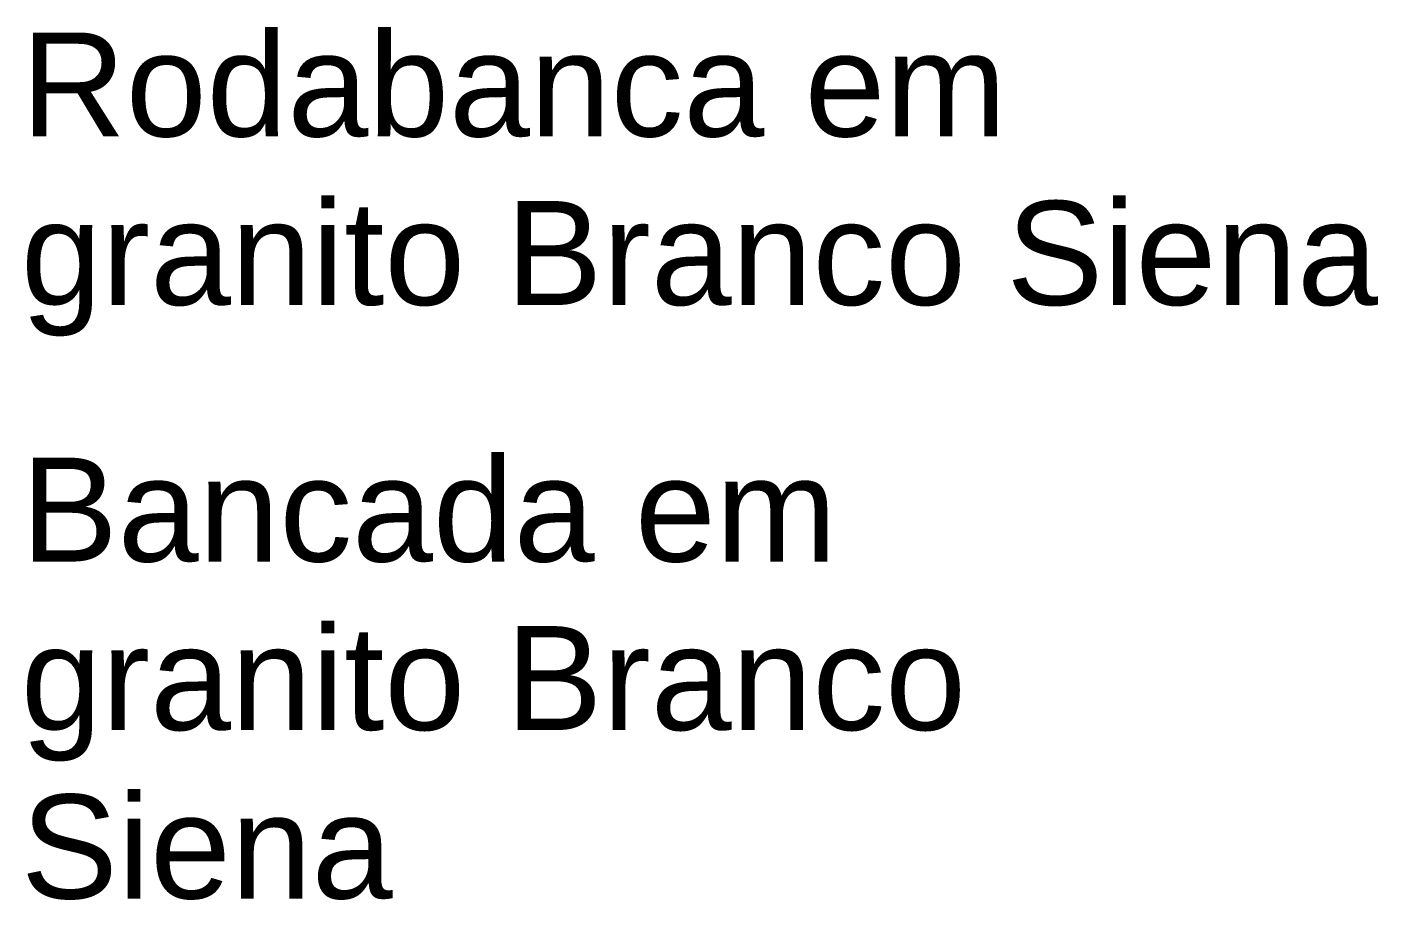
# Model space of a CAD drawing. Header units: millimetres. Extents: x 14944 to 21622, y -31 to 8273.
# Drawn here: x 20973 to 21622, y 1353 to 1773 of the extents above; entities that cross this region are included whole.
import ezdxf

# ---------------------------------------------------------------- set-up
doc = ezdxf.new("R2010")
doc.units = ezdxf.units.MM
doc.layers.add('G-ANNO-TEXT', color=231, linetype='Continuous', lineweight=9)
doc.styles.add('Arial', font='arial.ttf', dxfattribs={"height": 50})

msp = doc.modelspace()

# ---------------------------------------------------------------- texts
at = {"layer": 'G-ANNO-TEXT', "color": 7, "char_height": 50, "attachment_point": 1, "style": 'Arial'}
for s, insert, width in [('Rodabanca em ', (20970.07, 1770.64), 611.2867), ('granito Branco Siena', (20970.07, 1689.61), 809.7044), ('Bancada em ', (20970.07, 1566.2), 511.0758), ('granito Branco ', (20970.07, 1485.17), 587.2361), ('Siena', (20970.07, 1404.14), 222.4683)]:
    msp.add_mtext(s, dxfattribs=dict(at, insert=insert, width=width))

doc.saveas('drawing.dxf')
